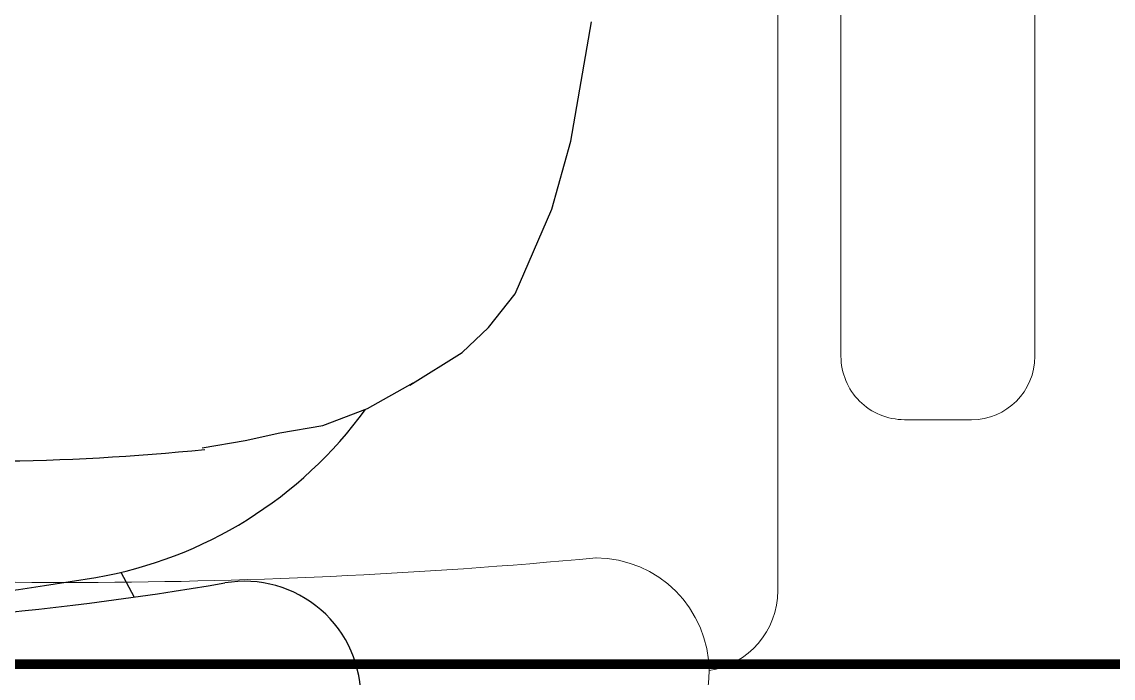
# Model space of a CAD drawing. Header units: millimetres. Extents: x 26027 to 581921, y 7230 to 233891.
# Drawn here: x 470689 to 471026.6, y 156740.9 to 156944 of the extents above; entities that cross this region are included whole.
import ezdxf

# ---------------------------------------------------------------- set-up
doc = ezdxf.new("R2010")
doc.units = ezdxf.units.MM
doc.header["$LTSCALE"] = 5
doc.linetypes.add('CENTER', pattern=[50.800000000000004, 31.75, -6.35, 6.35, -6.35])
for name, color, linetype in [('axes', 9, 'Continuous'), ('GE-EQUIPMENT_INSERTION', 140, 'Continuous'), ('GE-FURNITURE', 8, 'Continuous')]:
    doc.layers.add(name, color=color, linetype=linetype)
doc.layers.add('E-POWR', color=7, linetype='Continuous', lineweight=9, true_color=0x4e7e3e)
doc.layers.add('Medical Equipment and Furniture', color=163, linetype='Continuous', lineweight=0)

# ---------------------------------------------------------------- blocks, each defined once
blk = doc.blocks.new('GF21018-P')
at = {"color": 0}
for p, q in [((0.2204937210156821, 0.4756307261486727), (0.2204937210156821, 0.0674977280054634)), ((0.2400110456456019, 0.322592123553612), (0.2400110456456019, 0.1400010304266708)), ((0.3000110456456007, 0.3225921235536084), (0.3000110456456007, 0.1400010304266708)), ((0.2596261664619277, 0.120385909610345), (0.2803959248292749, 0.120385909610345))]:
    blk.add_line(p, q, dxfattribs=at)
for centre, radius, start, end in [((0.2596261664619277, 0.1400010304266708), 0.0196151208163253, 180, 270.0000000000017), ((0.2803959248292749, 0.1400010304266708), 0.0196151208163253, 270.0000000000019, 2.29e-13), ((-4.0174444003e-06, 1.846735474002139), 1.776735474005004, 264.6945553321505, 275.3052680112835), ((0.1640881380565453, 0.0424977280054613), 0.0351139560901341, 270.0000000000001, 90), ((0.1954937210156835, 0.0674977280054634), 0.025, 278.5279241468623, 360)]:
    blk.add_arc(centre, radius, start, end, dxfattribs=at)
blk = doc.blocks.new('GE-EUR00134')
at = {"layer": 'GE-FURNITURE'}
for p, q in [((162.5438500292039, 156.5324275425373), (154.8555754348745, 152.444499427038)), ((201.0116519070143, 131.4000688736996), (203.2842232322, 118.0760012802712)), ((203.2842232322, 118.0760012802712), (205.6322257484571, 107.4016609673272)), ((205.6322257484571, 107.4016609673272), (207.9047970736392, 94.07759337390598)), ((207.9047970736392, 94.07759337390598), (213.1612589128636, 80.21393984997849)), ((213.1612589128636, 80.21393984997849), (221.1687836490783, 66.07451265239797)), ((220.3991215654387, 67.20316461387847), (230.5454435409956, 51.00307616680584)), ((230.5454435409956, 51.00307616680584), (238.2683318092459, 42.82760075222177)), ((238.2683318092459, 42.82760075222177), (248.6409473579661, 34.57669414657721)), ((248.6409473579661, 34.57669414657721), (261.7387213782204, 28.90008363033849)), ((261.7387213782204, 28.90008363033849), (274.8364953984747, 23.22347311411795)), ((274.8364953984747, 23.22347311411795), (295.8834512601534, 17.32056902471231)), ((295.8834512601534, 17.32056902471231), (314.3561110324081, 14.1428234068444)), ((314.3561110324081, 14.1428234068444), (332.8287708046664, 10.96507778897649))]:
    blk.add_line(p, q, dxfattribs=at)
for centre, radius, start, end in [((1145.000004382007, 292.4945255768034), 999.9999999999999, 170.3204218910628, 189.6795781089372), ((905.0000043822256, 292.4945255768034), 754.9999999999998, 170.2210597046764, 189.7789402953235), ((897.5046179906749, 202.0883607662363), 700.6103262709327, 175.1447132095754, 185.8625194227508), ((289.3739431916292, 186.3904571660169), 130.2972542477966, 189.7789402953235, 234.0633478390003), ((123.7453978834201, 118.3028965501944), 36.00371375643157, 268.258410193757, 9.679578108937177)]:
    blk.add_arc(centre, radius, start, end, dxfattribs=at)
blk = doc.blocks.new('GE-EUR01612')
at = {"layer": 'GE-EQUIPMENT_INSERTION', "rotation": 90}
blk.add_blockref('GE-EUR00134', (329.8226840786547, -1119.114994974499), dxfattribs=at)

msp = doc.modelspace()

# ---------------------------------------------------------------- linework, layer by layer
at = {"layer": 'axes', "linetype": 'CENTER', "lineweight": 0}
msp.add_line((543910.8116164189, 156745.2659337325, 2.361869228524717), (448848.316953606, 156745.2659337325, 2.361869228524717), dxfattribs=at)

# ---------------------------------------------------------------- block references
at = {"layer": 'Medical Equipment and Furniture', "extrusion": (-8.74706188832474e-06, -2.270273622558223e-05, 0.9999999997040375), "xscale": 1000.000000000002, "yscale": 1000.000000000002, "zscale": 1000.000000000002, "rotation": 359.9971679684405}
msp.add_blockref('GF21018-P', (470702.399340577, 156700.5198668118, -5.325184191382233), dxfattribs=at)

# ---------------------------------------------------------------- next in the draw order: block references
at = {"layer": 'GE-EQUIPMENT_INSERTION'}
msp.add_blockref('GE-EUR01612', (470546.3901379617, 157730.2665099257, 2.361868786754901), dxfattribs=at)

# ---------------------------------------------------------------- next in the draw order: linework, layer by layer
at = {"layer": 'E-POWR', "const_width": 3}
msp.add_lwpolyline([(465995.4206403081, 157488.5382832074), (465999.3737889286, 158723.2642795912), (468841.5759690276, 158723.2642795912), (468841.5759690276, 156745.2659528041), (471248.9473783717, 156745.265933807), (471248.9473783717, 157243.3804591347)], dxfattribs=at)

doc.saveas('drawing.dxf')
